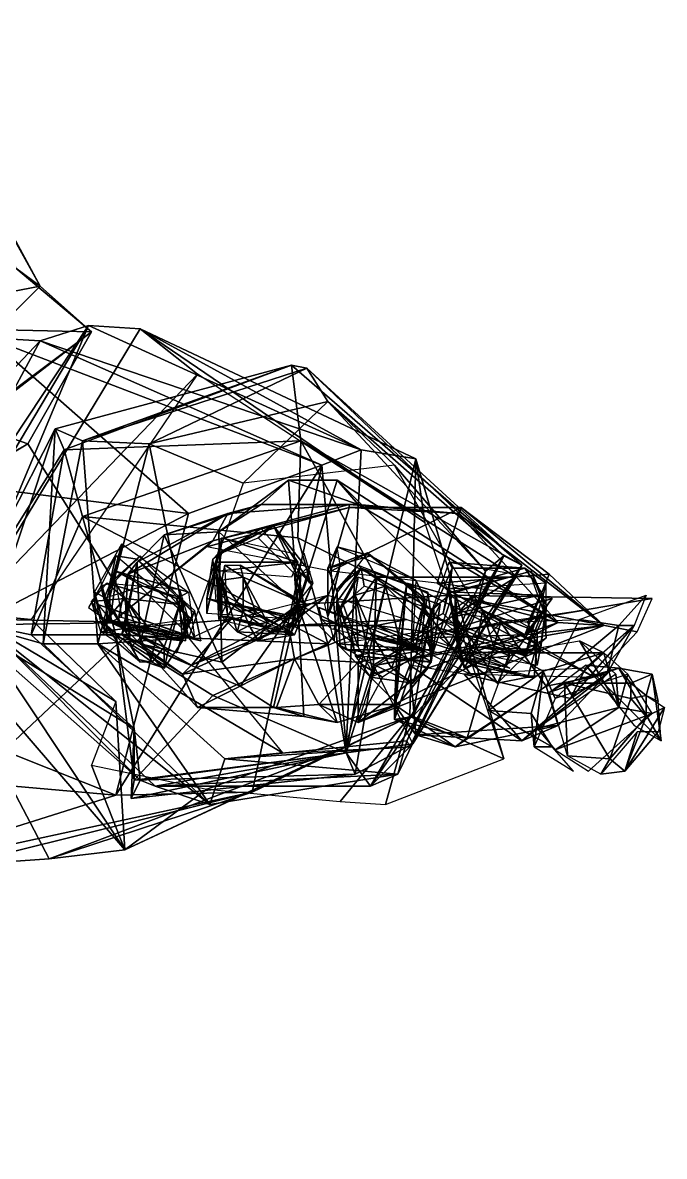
# Model space of a CAD drawing. Extents: x -0.258 to 0.317, y -0.029 to 0.304.
# Drawn here: x 0.2041 to 0.3168, y 0.0942 to 0.2934 of the extents above; entities that cross this region are included whole.
import ezdxf

# ---------------------------------------------------------------- set-up
doc = ezdxf.new("R2010")
doc.units = 0
doc.layers.get('0').update_dxf_attribs({"linetype": 'CONTINUOUS'})

msp = doc.modelspace()

# ---------------------------------------------------------------- meshes
mesh = msp.add_polyface()
corners = [(0.17359, 0.19756, 1.12144), (0.17253, 0.21886, 1.12357), (0.17786, 0.19862, 1.22635), (0.15602, 0.24388, 1.15765), (0.17466, 0.23323, 1.22741), (0.16561, 0.25347, 1.22635), (0.17892, 0.22951, 1.26575), (0.17466, 0.2556, 1.26628), (0.11928, 0.29181, 1.27321), (0.17732, 0.19649, 1.26895), (0.17626, 0.19436, 1.30942), (0.18531, 0.23377, 1.30729), (0.12354, 0.29128, 1.30143), (0.18424, 0.2556, 1.30622), (0.17306, 0.1885, 1.35734), (0.19117, 0.23856, 1.34829), (0.18638, 0.26465, 1.34776), (0.17626, 0.18957, 1.40207), (0.19862, 0.24548, 1.4026), (0.12727, 0.29234, 1.35042), (0.19383, 0.27157, 1.40367), (0.13312, 0.29341, 1.40314), (0.14804, 0.18797, 1.44307), (0.20714, 0.24708, 1.45585), (0.19915, 0.26146, 1.46171), (0.13632, 0.28009, 1.46331), (0.2162, 0.23909, 1.48195), (0.20288, 0.25027, 1.48727), (0.13739, 0.26785, 1.49473), (0.15176, 0.18957, 1.48301), (0.20501, 0.21939, 1.5123), (0.14378, 0.24069, 1.52508), (0.22472, 0.18797, 1.50591), (0.1507, 0.18691, 1.53573)]
mesh.append_faces([[corners[k] for k in face] for face in [(0, 1, 2), (1, 3, 4), (5, 4, 3), (4, 2, 1), (2, 4, 6), (4, 5, 7), (8, 7, 5), (7, 6, 4), (6, 9, 2), (9, 6, 10), (6, 7, 11), (12, 13, 7), (13, 11, 7), (11, 10, 6), (10, 11, 14), (11, 13, 15), (13, 12, 16), (16, 15, 13), (15, 14, 11), (14, 15, 17), (15, 16, 18), (16, 19, 20), (21, 20, 19), (20, 18, 16), (18, 17, 15), (17, 18, 22), (18, 20, 23), (20, 21, 24), (25, 24, 21), (24, 23, 20), (23, 22, 18), (22, 23, 26), (23, 24, 27), (24, 25, 28), (28, 27, 24), (27, 26, 23), (26, 29, 22), (29, 26, 30), (26, 27, 31), (27, 28, 31), (31, 30, 26), (30, 32, 29), (32, 30, 33), (30, 31, 33)]])
mesh = msp.add_polyface()
corners = [(0.20555, 0.1885, 1.1715), (0.22046, 0.17413, 1.17097), (0.19436, 0.18957, 1.25457), (0.2162, 0.16295, 1.20824), (0.22205, 0.14803, 1.2551), (0.23643, 0.15868, 1.21357), (0.25986, 0.15655, 1.21942), (0.27211, 0.17146, 1.27054), (0.26785, 0.15602, 1.18588), (0.28862, 0.16401, 1.18534), (0.27477, 0.20554, 1.19546), (0.27317, 0.21673, 1.27054), (0.23483, 0.23164, 1.19014), (0.22472, 0.23962, 1.26415), (0.18584, 0.1901, 1.33018), (0.26093, 0.16614, 1.35042), (0.26359, 0.21832, 1.35574), (0.21566, 0.24016, 1.3403), (0.20874, 0.14644, 1.33924), (0.19277, 0.14537, 1.41432), (0.24442, 0.15815, 1.43935), (0.25667, 0.21566, 1.43402), (0.20714, 0.23749, 1.41059), (0.17786, 0.18318, 1.40314), (0.16082, 0.1885, 1.42816), (0.17306, 0.14271, 1.46331), (0.22046, 0.15762, 1.50431), (0.19809, 0.23803, 1.45958), (0.23323, 0.20714, 1.50378), (0.13739, 0.19862, 1.4713), (0.14804, 0.16401, 1.50112), (0.17359, 0.17626, 1.52934), (0.17839, 0.21406, 1.52508), (0.1672, 0.23323, 1.49526)]
mesh.append_faces([[corners[k] for k in face] for face in [(0, 1, 2), (1, 3, 4), (3, 5, 4), (5, 6, 7), (6, 8, 7), (8, 9, 7), (9, 10, 11), (10, 12, 13), (12, 0, 2), (2, 13, 12), (13, 11, 10), (11, 7, 9), (7, 4, 5), (4, 2, 1), (2, 4, 14), (4, 7, 15), (7, 11, 15), (11, 13, 16), (13, 2, 17), (14, 17, 2), (17, 16, 13), (16, 15, 11), (15, 18, 4), (18, 14, 4), (14, 18, 19), (18, 15, 20), (15, 16, 21), (16, 17, 22), (17, 14, 23), (23, 22, 17), (22, 21, 16), (21, 20, 15), (20, 19, 18), (19, 23, 14), (23, 19, 24), (19, 20, 25), (20, 21, 26), (21, 22, 27), (22, 23, 24), (24, 27, 22), (27, 28, 21), (28, 26, 21), (26, 25, 20), (25, 24, 19), (24, 25, 29), (25, 26, 30), (26, 28, 31), (28, 27, 32), (27, 24, 29), (29, 33, 27), (33, 32, 27), (32, 31, 28), (31, 30, 26), (30, 29, 25)]])
mesh = msp.add_polyface()
corners = [(0.23749, 0.17519, 1.23859), (0.22365, 0.16028, 1.23274), (0.26093, 0.16507, 1.22475), (0.25773, 0.18424, 1.22581), (0.22046, 0.18584, 1.23433), (0.22365, 0.16934, 1.18747), (0.2146, 0.20661, 1.22209), (0.26625, 0.19596, 1.2157), (0.26252, 0.16135, 1.20984), (0.22312, 0.15709, 1.20771), (0.26572, 0.18052, 1.19067), (0.25241, 0.20288, 1.21889), (0.20555, 0.18584, 1.21303), (0.22472, 0.16028, 1.17363), (0.19277, 0.1885, 1.1731), (0.2114, 0.21832, 1.17895), (0.25294, 0.21992, 1.17789), (0.29075, 0.19596, 1.17949), (0.27264, 0.16667, 1.17629), (0.26093, 0.16507, 1.17469), (0.19809, 0.18691, 1.11346), (0.20981, 0.22205, 1.11505), (0.25134, 0.23323, 1.12144), (0.29181, 0.19809, 1.12304), (0.26519, 0.15922, 1.11772), (0.22738, 0.15922, 1.11505), (0.23696, 0.15602, 1.06074), (0.20768, 0.18424, 1.05861), (0.2146, 0.21992, 1.06021), (0.254, 0.2327, 1.0634), (0.28862, 0.19969, 1.06766), (0.26998, 0.16135, 1.06127), (0.21726, 0.18424, 0.98832), (0.22631, 0.21939, 0.98938), (0.25773, 0.22685, 0.99364), (0.27157, 0.1672, 0.99364), (0.23962, 0.16401, 0.98885), (0.28542, 0.19703, 0.99524), (0.24974, 0.16507, 0.9159), (0.23323, 0.18531, 0.91324), (0.24282, 0.21247, 0.91483), (0.26945, 0.21566, 0.91643), (0.28382, 0.19063, 0.91643), (0.27211, 0.16614, 0.92016)]
mesh.append_faces([[corners[k] for k in face] for face in [(1, 2, 0), (2, 3, 0), (3, 4, 0), (4, 1, 0), (1, 4, 5), (4, 3, 6), (3, 2, 7), (2, 1, 8), (9, 8, 1), (8, 10, 2), (10, 7, 2), (7, 11, 3), (11, 6, 3), (6, 12, 4), (12, 5, 4), (5, 9, 1), (9, 5, 13), (5, 12, 14), (12, 6, 15), (6, 11, 16), (11, 7, 16), (7, 10, 17), (10, 8, 18), (8, 9, 19), (13, 19, 9), (19, 18, 8), (18, 17, 10), (17, 16, 7), (16, 15, 6), (15, 14, 12), (14, 13, 5), (13, 14, 20), (14, 15, 21), (15, 16, 22), (16, 17, 23), (17, 18, 23), (18, 19, 24), (19, 13, 25), (25, 24, 19), (24, 23, 18), (23, 22, 16), (22, 21, 15), (21, 20, 14), (20, 25, 13), (25, 20, 26), (20, 21, 27), (21, 22, 28), (22, 23, 29), (23, 24, 30), (24, 25, 31), (26, 31, 25), (31, 30, 24), (30, 29, 23), (29, 28, 22), (28, 27, 21), (27, 26, 20), (26, 27, 32), (27, 28, 32), (28, 29, 33), (29, 30, 34), (30, 31, 35), (31, 26, 36), (36, 35, 31), (35, 37, 30), (37, 34, 30), (34, 33, 29), (33, 32, 28), (32, 36, 26), (36, 32, 38), (32, 33, 39), (33, 34, 40), (34, 37, 41), (37, 35, 42), (35, 36, 43), (38, 43, 36), (43, 42, 35), (42, 41, 37), (41, 40, 34), (40, 39, 33), (39, 38, 32)]])
mesh = msp.add_polyface()
corners = [(0.25826, 0.19703, 0.79768), (0.23643, 0.20128, 0.81898), (0.26146, 0.20821, 0.81685), (0.23749, 0.20235, 0.81898), (0.26146, 0.20874, 0.84241), (0.24016, 0.20714, 0.84188), (0.24602, 0.20874, 0.8717), (0.26306, 0.20874, 0.87277), (0.25081, 0.213, 0.91111), (0.23856, 0.20395, 0.91537), (0.25933, 0.213, 0.90631), (0.27956, 0.19277, 0.91856), (0.25241, 0.19117, 0.93667), (0.23909, 0.18105, 0.91537), (0.26465, 0.20022, 0.7668), (0.25933, 0.1933, 0.76786), (0.25773, 0.19756, 0.78064), (0.25773, 0.18904, 0.7881), (0.26519, 0.19969, 0.77798), (0.25933, 0.20128, 0.79928), (0.25986, 0.19809, 0.79981), (0.2572, 0.19117, 0.80407), (0.27317, 0.19543, 0.79768), (0.26412, 0.19436, 0.74177), (0.25986, 0.19063, 0.7423), (0.26359, 0.19756, 0.75242), (0.25933, 0.1917, 0.75295), (0.25933, 0.19383, 0.7668), (0.26306, 0.19809, 0.76627), (0.26252, 0.19277, 0.73112), (0.26785, 0.19436, 0.73112), (0.26572, 0.18531, 0.71728), (0.26306, 0.19596, 0.74443), (0.26039, 0.19117, 0.74337), (0.25454, 0.19489, 0.77905), (0.24602, 0.20448, 0.77585), (0.24815, 0.20501, 0.79236), (0.25081, 0.18638, 0.77958), (0.254, 0.19543, 0.77905), (0.25187, 0.18904, 0.79023), (0.25454, 0.19703, 0.79289), (0.23856, 0.20022, 0.78863), (0.254, 0.19756, 0.79289), (0.25241, 0.19596, 0.80727), (0.23643, 0.19223, 0.78863), (0.25241, 0.1885, 0.80407), (0.25294, 0.19649, 0.80993), (0.23909, 0.20022, 0.81046), (0.24548, 0.20288, 0.81206), (0.25134, 0.19596, 0.75295), (0.23856, 0.19703, 0.75455), (0.25241, 0.19862, 0.76627), (0.25241, 0.1885, 0.75402), (0.25187, 0.19649, 0.75295), (0.25347, 0.19117, 0.76733), (0.25241, 0.19703, 0.7668), (0.23803, 0.19862, 0.76573), (0.23909, 0.20288, 0.78171), (0.25134, 0.18638, 0.76573), (0.25507, 0.19489, 0.78331), (0.25347, 0.20022, 0.78277), (0.24921, 0.18744, 0.77798), (0.23856, 0.1933, 0.78064), (0.24016, 0.1917, 0.76893), (0.25134, 0.20022, 0.78064), (0.24708, 0.18797, 0.72899), (0.24495, 0.1901, 0.72793), (0.24282, 0.19596, 0.73964), (0.24282, 0.1901, 0.73059), (0.254, 0.19117, 0.73964), (0.24229, 0.19809, 0.75029), (0.25187, 0.19223, 0.75349), (0.25134, 0.18638, 0.75295)]
mesh.append_faces([[corners[k] for k in face] for face in [(0, 1, 2), (3, 2, 1), (2, 3, 4), (5, 4, 3), (4, 5, 6), (6, 7, 4), (7, 6, 8), (9, 8, 6), (8, 10, 7), (11, 10, 12), (10, 8, 12), (8, 9, 12), (9, 13, 12), (14, 15, 16), (17, 16, 15), (16, 18, 14), (18, 16, 19), (16, 17, 20), (21, 20, 17), (20, 19, 16), (19, 22, 18), (23, 24, 25), (26, 25, 24), (25, 26, 27), (27, 28, 25), (29, 30, 31), (30, 29, 32), (33, 32, 29), (34, 35, 36), (37, 38, 39), (40, 39, 38), (41, 36, 35), (36, 42, 34), (42, 36, 43), (44, 39, 45), (39, 40, 46), (46, 45, 39), (47, 48, 36), (48, 43, 36), (49, 50, 51), (52, 53, 54), (55, 54, 53), (56, 51, 50), (51, 56, 57), (58, 54, 59), (54, 55, 59), (60, 59, 55), (61, 62, 63), (57, 64, 51), (65, 66, 67), (66, 68, 67), (67, 69, 65), (69, 67, 70), (70, 71, 69), (71, 72, 69)]])
mesh = msp.add_polyface()
corners = [(0.2769, 0.19489, 0.80407), (0.25826, 0.19703, 0.79768), (0.28116, 0.20821, 0.81685), (0.27157, 0.1885, 0.79768), (0.27956, 0.18584, 0.79822), (0.26625, 0.18744, 0.83283), (0.26146, 0.20821, 0.81685), (0.2966, 0.19649, 0.82111), (0.28063, 0.20714, 0.84508), (0.26146, 0.20874, 0.84241), (0.26306, 0.20874, 0.87277), (0.2982, 0.18797, 0.87809), (0.25933, 0.213, 0.90631), (0.27956, 0.19277, 0.91856), (0.2753, 0.17999, 0.91963), (0.25241, 0.19117, 0.93667), (0.27584, 0.1901, 0.84561), (0.27903, 0.19277, 0.84614), (0.28009, 0.18638, 0.83336), (0.27157, 0.19489, 0.86957), (0.30459, 0.17839, 0.89247), (0.26998, 0.18531, 0.89939), (0.28276, 0.17892, 0.90685), (0.27903, 0.19383, 0.77266), (0.28009, 0.18744, 0.77425), (0.27797, 0.18957, 0.79023), (0.27956, 0.19756, 0.7881), (0.29234, 0.19756, 0.79183), (0.27743, 0.18691, 0.7881), (0.29234, 0.18211, 0.79023), (0.27477, 0.18957, 0.80674), (0.27903, 0.19862, 0.79928), (0.2753, 0.18797, 0.80461), (0.28009, 0.18957, 0.75349), (0.28116, 0.18105, 0.75349), (0.28009, 0.1933, 0.7636), (0.28063, 0.18318, 0.76414), (0.29501, 0.19277, 0.76467), (0.27903, 0.1933, 0.77479), (0.28063, 0.18371, 0.77532), (0.29341, 0.19703, 0.78011), (0.28009, 0.18904, 0.74337), (0.28489, 0.1901, 0.73911), (0.28382, 0.18371, 0.73165), (0.28329, 0.19277, 0.75242), (0.28116, 0.18211, 0.74816), (0.27956, 0.1901, 0.75455), (0.27743, 0.18531, 0.74869), (0.27424, 0.18318, 0.76999), (0.27477, 0.1917, 0.7684), (0.27317, 0.18371, 0.78384), (0.26465, 0.20022, 0.7668), (0.27477, 0.19223, 0.7849), (0.26519, 0.19969, 0.77798), (0.27264, 0.18478, 0.80567), (0.27317, 0.19543, 0.79768), (0.25613, 0.19063, 0.80407), (0.27584, 0.18105, 0.7439), (0.27637, 0.1901, 0.74337), (0.27584, 0.18904, 0.75508), (0.26412, 0.19436, 0.74177), (0.26359, 0.19756, 0.75242), (0.27584, 0.18318, 0.75721), (0.27424, 0.18638, 0.77319), (0.2753, 0.1933, 0.77106), (0.26306, 0.19809, 0.76627), (0.27051, 0.18424, 0.71887), (0.26572, 0.18531, 0.71728), (0.26785, 0.19436, 0.73112), (0.2753, 0.18691, 0.73378), (0.27584, 0.18105, 0.73698), (0.27743, 0.19117, 0.7439), (0.26306, 0.19596, 0.74443), (0.27637, 0.18478, 0.7471)]
mesh.append_faces([[corners[k] for k in face] for face in [(0, 1, 2), (3, 4, 5), (6, 2, 1), (2, 7, 0), (2, 6, 8), (9, 8, 6), (8, 9, 10), (10, 11, 8), (11, 10, 12), (12, 13, 11), (13, 14, 11), (14, 13, 15), (16, 17, 18), (17, 16, 19), (19, 20, 17), (21, 22, 19), (23, 24, 25), (25, 26, 23), (26, 27, 23), (28, 29, 30), (27, 26, 31), (26, 25, 32), (32, 31, 26), (33, 34, 35), (36, 35, 34), (35, 37, 33), (35, 36, 38), (39, 38, 36), (38, 40, 35), (41, 42, 43), (42, 41, 44), (41, 45, 46), (47, 46, 45), (46, 44, 41), (48, 49, 50), (49, 51, 52), (53, 52, 51), (52, 50, 49), (50, 52, 54), (52, 53, 55), (55, 54, 52), (54, 56, 50), (57, 58, 59), (58, 60, 61), (61, 59, 58), (62, 59, 63), (59, 61, 64), (65, 64, 61), (64, 63, 59), (66, 67, 68), (68, 69, 66), (70, 69, 71), (69, 68, 71), (72, 71, 68), (71, 73, 70)]])
mesh = msp.add_polyface()
corners = [(0.23643, 0.20128, 0.81898), (0.22099, 0.18904, 0.82058), (0.23749, 0.20235, 0.81898), (0.22259, 0.19649, 0.82484), (0.24016, 0.20714, 0.84188), (0.22205, 0.18691, 0.82804), (0.22418, 0.19862, 0.84454), (0.22152, 0.18584, 0.84774), (0.22897, 0.20341, 0.87277), (0.22472, 0.18424, 0.87756), (0.24602, 0.20874, 0.8717), (0.23856, 0.20395, 0.91537), (0.23909, 0.18105, 0.91537), (0.24602, 0.20448, 0.77585), (0.23749, 0.19915, 0.77479), (0.23856, 0.20022, 0.78863), (0.23803, 0.1917, 0.77692), (0.23643, 0.19223, 0.78863), (0.25187, 0.18904, 0.79023), (0.24815, 0.20501, 0.79236), (0.23909, 0.20022, 0.81046), (0.23643, 0.18957, 0.80514), (0.23856, 0.19703, 0.75455), (0.23856, 0.1885, 0.75295), (0.23803, 0.19862, 0.76573), (0.24016, 0.1917, 0.76893), (0.23856, 0.1933, 0.78064), (0.23909, 0.20288, 0.78171), (0.24282, 0.1901, 0.73059), (0.24176, 0.18638, 0.72899), (0.23909, 0.19543, 0.73964), (0.24282, 0.19596, 0.73964), (0.23962, 0.19809, 0.75295), (0.23909, 0.18904, 0.7423), (0.24016, 0.18904, 0.75349), (0.24229, 0.19809, 0.75029), (0.23377, 0.1885, 0.79076), (0.22046, 0.19969, 0.79236), (0.22418, 0.19915, 0.79768), (0.21779, 0.19436, 0.79289), (0.21939, 0.19489, 0.80354), (0.21566, 0.19063, 0.79609), (0.21939, 0.18797, 0.80727), (0.2343, 0.1901, 0.79875), (0.2343, 0.18957, 0.8094), (0.22472, 0.19969, 0.811), (0.22046, 0.19543, 0.81685), (0.22152, 0.18904, 0.81792), (0.23217, 0.19223, 0.77425), (0.22525, 0.19436, 0.76893), (0.23111, 0.19223, 0.78544), (0.21832, 0.19223, 0.77053), (0.22046, 0.19703, 0.78703), (0.21886, 0.19223, 0.78171), (0.23323, 0.1933, 0.79449), (0.22152, 0.20182, 0.79183), (0.21886, 0.18584, 0.78331), (0.21673, 0.1933, 0.79502), (0.2343, 0.18531, 0.79342), (0.23164, 0.19117, 0.76094), (0.22205, 0.19223, 0.75934), (0.21886, 0.19489, 0.77212), (0.21832, 0.18797, 0.7636), (0.2162, 0.1917, 0.77053), (0.23164, 0.19383, 0.77425), (0.23323, 0.1885, 0.77372)]
mesh.append_faces([[corners[k] for k in face] for face in [(0, 1, 2), (3, 2, 1), (2, 3, 4), (3, 5, 6), (7, 6, 5), (6, 4, 3), (4, 6, 8), (9, 8, 6), (8, 10, 4), (10, 8, 11), (12, 11, 8), (13, 14, 15), (14, 16, 17), (18, 17, 16), (17, 15, 14), (19, 15, 20), (15, 17, 21), (21, 20, 15), (22, 23, 24), (25, 24, 23), (24, 25, 26), (26, 27, 24), (28, 29, 30), (30, 31, 28), (31, 30, 32), (30, 33, 34), (34, 32, 30), (32, 35, 31), (36, 37, 38), (37, 39, 40), (39, 41, 42), (42, 40, 39), (40, 38, 37), (38, 43, 36), (43, 38, 44), (38, 40, 45), (40, 42, 46), (47, 46, 42), (46, 45, 40), (45, 44, 38), (48, 49, 50), (49, 51, 52), (53, 52, 51), (52, 50, 49), (50, 52, 54), (52, 53, 55), (53, 56, 57), (57, 55, 53), (55, 54, 52), (54, 58, 50), (59, 60, 61), (60, 62, 63), (63, 61, 60), (61, 64, 59), (64, 65, 59)]])
mesh = msp.add_polyface()
corners = [(0.28915, 0.18052, 0.80248), (0.29714, 0.19223, 0.80301), (0.27477, 0.18531, 0.83602), (0.2769, 0.19489, 0.80407), (0.29234, 0.18584, 0.82857), (0.2966, 0.19649, 0.82111), (0.30619, 0.18744, 0.85892), (0.28116, 0.20821, 0.81685), (0.28063, 0.20714, 0.84508), (0.26625, 0.18052, 0.85679), (0.2982, 0.18797, 0.87809), (0.26306, 0.1704, 0.88075), (0.30246, 0.1901, 0.83123), (0.28808, 0.18797, 0.83709), (0.28009, 0.18638, 0.83336), (0.30193, 0.1885, 0.83123), (0.29607, 0.17679, 0.84561), (0.31364, 0.19277, 0.8488), (0.30885, 0.18744, 0.84561), (0.31471, 0.19223, 0.84827), (0.27903, 0.19277, 0.84614), (0.30672, 0.17892, 0.86478), (0.31151, 0.18744, 0.87064), (0.31205, 0.18638, 0.87064), (0.30459, 0.17839, 0.89247), (0.30033, 0.17466, 0.88927), (0.30299, 0.17999, 0.89353), (0.30619, 0.18265, 0.8291), (0.29554, 0.17945, 0.82431), (0.28968, 0.18265, 0.83336), (0.30193, 0.18478, 0.84241), (0.29234, 0.18318, 0.77585), (0.29607, 0.18531, 0.77532), (0.29234, 0.18211, 0.79023), (0.29607, 0.19489, 0.77585), (0.29554, 0.19277, 0.79023), (0.27903, 0.19383, 0.77266), (0.29234, 0.19756, 0.79183), (0.27743, 0.18691, 0.7881), (0.29554, 0.1901, 0.80727), (0.29341, 0.19596, 0.80301), (0.27903, 0.19862, 0.79928), (0.29128, 0.18371, 0.8062), (0.28329, 0.18265, 0.75668), (0.29447, 0.18052, 0.75402), (0.29501, 0.18318, 0.76786), (0.29394, 0.18531, 0.75242), (0.29288, 0.18797, 0.75136), (0.29607, 0.1901, 0.76627), (0.28009, 0.18957, 0.75349), (0.29501, 0.19277, 0.76467), (0.28276, 0.18371, 0.76733), (0.29501, 0.18265, 0.77692), (0.29607, 0.19117, 0.77692), (0.28009, 0.1933, 0.7636), (0.29341, 0.19703, 0.78011), (0.28702, 0.18318, 0.73006), (0.28968, 0.18211, 0.73112), (0.28489, 0.18158, 0.72952), (0.28755, 0.17732, 0.73112), (0.29447, 0.18424, 0.74124), (0.28489, 0.1901, 0.73911), (0.29447, 0.18638, 0.75508), (0.28329, 0.19277, 0.75242), (0.29394, 0.17839, 0.75668)]
mesh.append_faces([[corners[k] for k in face] for face in [(0, 1, 2), (1, 3, 4), (5, 4, 3), (4, 2, 1), (4, 5, 6), (5, 7, 6), (8, 6, 7), (6, 9, 4), (6, 8, 10), (10, 11, 6), (12, 13, 14), (13, 15, 16), (17, 18, 15), (18, 16, 15), (14, 19, 12), (19, 14, 20), (16, 18, 21), (18, 17, 22), (22, 21, 18), (20, 23, 19), (23, 20, 24), (21, 22, 25), (26, 25, 22), (27, 28, 29), (29, 30, 27), (31, 32, 33), (32, 34, 35), (34, 36, 37), (37, 35, 34), (35, 33, 32), (33, 38, 31), (33, 35, 39), (35, 37, 40), (41, 40, 37), (40, 39, 35), (39, 42, 33), (43, 44, 45), (44, 46, 45), (46, 47, 48), (47, 49, 50), (50, 48, 47), (48, 45, 46), (51, 45, 52), (45, 48, 53), (48, 50, 53), (50, 54, 55), (55, 53, 50), (53, 52, 45), (56, 57, 58), (57, 59, 58), (59, 57, 60), (57, 56, 61), (61, 60, 57), (60, 61, 62), (63, 62, 61), (62, 64, 60)]])
mesh = msp.add_polyface()
corners = [(0.22099, 0.18904, 0.82058), (0.23377, 0.18531, 0.81046), (0.22259, 0.19649, 0.82484), (0.24069, 0.1885, 0.80354), (0.22205, 0.18691, 0.82804), (0.23377, 0.18052, 0.83176), (0.22152, 0.18584, 0.84774), (0.25081, 0.18744, 0.83443), (0.23217, 0.17892, 0.8488), (0.22418, 0.19862, 0.84454), (0.22472, 0.18424, 0.87756), (0.25187, 0.18158, 0.85253), (0.23483, 0.17306, 0.87809), (0.22897, 0.20341, 0.87277), (0.23909, 0.18105, 0.91537), (0.24229, 0.17679, 0.91643), (0.24815, 0.17306, 0.91377), (0.25241, 0.1885, 0.80407), (0.23643, 0.18957, 0.80514), (0.23643, 0.19223, 0.78863), (0.23909, 0.18904, 0.7423), (0.23909, 0.19543, 0.73964), (0.24176, 0.18638, 0.72899), (0.21832, 0.1885, 0.79342), (0.23111, 0.18265, 0.79129), (0.21886, 0.1885, 0.80461), (0.23377, 0.1885, 0.79076), (0.2343, 0.1901, 0.79875), (0.23217, 0.18584, 0.79928), (0.23537, 0.18478, 0.81526), (0.2343, 0.18957, 0.8094), (0.22046, 0.1901, 0.81792), (0.22152, 0.18797, 0.77212), (0.2327, 0.18478, 0.77372), (0.21992, 0.18797, 0.78331), (0.23217, 0.19223, 0.77425), (0.2327, 0.18584, 0.7849), (0.21832, 0.19223, 0.77053), (0.22312, 0.18478, 0.77372), (0.21886, 0.19223, 0.78171), (0.21886, 0.18584, 0.78331), (0.23111, 0.19223, 0.78544), (0.21726, 0.19117, 0.79289), (0.2343, 0.18531, 0.79342), (0.21779, 0.18797, 0.79396), (0.21673, 0.1933, 0.79502), (0.22472, 0.18105, 0.75242), (0.22312, 0.18371, 0.75136), (0.22685, 0.18105, 0.74976), (0.22472, 0.18531, 0.75082), (0.22897, 0.18371, 0.74923), (0.22897, 0.17999, 0.75349), (0.22418, 0.18158, 0.75242), (0.22205, 0.18691, 0.76467), (0.23164, 0.19117, 0.76094), (0.22205, 0.19223, 0.75934), (0.21832, 0.18797, 0.7636), (0.22099, 0.18424, 0.76254), (0.23217, 0.18478, 0.7636), (0.21779, 0.18638, 0.77266), (0.23323, 0.1885, 0.77372), (0.2162, 0.1917, 0.77053)]
mesh.append_faces([[corners[k] for k in face] for face in [(0, 1, 2), (1, 3, 4), (5, 4, 3), (4, 2, 1), (4, 5, 6), (5, 7, 8), (8, 6, 5), (9, 6, 10), (6, 8, 10), (8, 11, 12), (12, 10, 8), (13, 10, 14), (10, 12, 15), (16, 15, 12), (15, 14, 10), (17, 18, 19), (20, 21, 22), (23, 24, 25), (24, 26, 27), (27, 28, 24), (28, 25, 24), (25, 28, 29), (28, 27, 29), (30, 29, 27), (29, 31, 25), (32, 33, 34), (33, 35, 36), (37, 38, 39), (40, 39, 38), (41, 36, 35), (36, 34, 33), (34, 36, 42), (36, 41, 43), (44, 45, 40), (43, 42, 36), (46, 47, 48), (47, 49, 48), (49, 50, 48), (50, 51, 48), (51, 52, 48), (52, 51, 53), (51, 50, 54), (50, 49, 55), (49, 47, 55), (47, 46, 56), (57, 56, 46), (56, 55, 47), (55, 54, 50), (54, 58, 51), (58, 53, 51), (53, 58, 59), (58, 54, 60), (56, 57, 59), (59, 61, 56), (60, 59, 58)]])
mesh = msp.add_polyface()
corners = [(0.14963, 0.14218, 1.17576), (0.18105, 0.17519, 1.11878), (0.15709, 0.13738, 1.22475), (0.17359, 0.19756, 1.12144), (0.17786, 0.19862, 1.22635), (0.17306, 0.1672, 1.22848), (0.12461, 0.10331, 1.22581), (0.16082, 0.13579, 1.27001), (0.172, 0.16401, 1.26841), (0.17732, 0.19649, 1.26895), (0.16295, 0.13153, 1.31208), (0.17093, 0.16241, 1.30942), (0.17626, 0.19436, 1.30942), (0.13526, 0.08786, 1.31953), (0.13685, 0.08413, 1.36906), (0.17306, 0.15602, 1.35787), (0.17306, 0.1885, 1.35734), (0.18265, 0.12035, 1.41964), (0.17626, 0.18957, 1.40207), (0.18797, 0.13738, 1.41805), (0.13792, 0.09745, 1.42497), (0.18584, 0.1262, 1.45958), (0.19809, 0.13312, 1.45745), (0.14804, 0.18797, 1.44307), (0.13632, 0.11502, 1.45479), (0.18691, 0.13099, 1.48088), (0.20235, 0.13632, 1.47875), (0.15176, 0.18957, 1.48301), (0.14111, 0.1294, 1.47449), (0.14484, 0.1491, 1.50165), (0.18957, 0.15496, 1.50857), (0.22472, 0.18797, 1.50591), (0.1507, 0.18691, 1.53573), (0.08627, 0.14058, 1.51816)]
mesh.append_faces([[corners[k] for k in face] for face in [(0, 1, 2), (1, 3, 4), (4, 5, 1), (5, 2, 1), (2, 6, 0), (6, 2, 7), (2, 5, 8), (5, 4, 9), (9, 8, 5), (8, 7, 2), (7, 8, 10), (8, 9, 11), (12, 11, 9), (11, 10, 8), (10, 13, 7), (13, 10, 14), (10, 11, 15), (11, 12, 16), (16, 15, 11), (15, 14, 10), (14, 15, 17), (15, 16, 18), (18, 19, 15), (19, 17, 15), (17, 20, 14), (20, 17, 21), (17, 19, 22), (19, 18, 23), (23, 22, 19), (22, 21, 17), (21, 24, 20), (24, 21, 25), (21, 22, 26), (22, 23, 27), (27, 26, 22), (26, 25, 21), (25, 28, 24), (28, 25, 29), (25, 26, 30), (26, 27, 30), (31, 30, 27), (30, 29, 25), (30, 31, 32), (32, 33, 30)]])
mesh = msp.add_polyface()
corners = [(0.24069, 0.1885, 0.80354), (0.25773, 0.19277, 0.79715), (0.23377, 0.18052, 0.83176), (0.27157, 0.1885, 0.79768), (0.25081, 0.18744, 0.83443), (0.26625, 0.18744, 0.83283), (0.25187, 0.18158, 0.85253), (0.26306, 0.18105, 0.85519), (0.23217, 0.17892, 0.8488), (0.25613, 0.17359, 0.88075), (0.26732, 0.17839, 0.85626), (0.26306, 0.1704, 0.88075), (0.24868, 0.17306, 0.87969), (0.23483, 0.17306, 0.87809), (0.25347, 0.17146, 0.91483), (0.25933, 0.1704, 0.9159), (0.26998, 0.17359, 0.91963), (0.24815, 0.17306, 0.91377), (0.2753, 0.17999, 0.91963), (0.25241, 0.19117, 0.93667), (0.23909, 0.18105, 0.91537), (0.24229, 0.17679, 0.91643), (0.25826, 0.18691, 0.76946), (0.27424, 0.18318, 0.76999), (0.25667, 0.1885, 0.78544), (0.25933, 0.1933, 0.76786), (0.2588, 0.18478, 0.77266), (0.25773, 0.18904, 0.7881), (0.27317, 0.18371, 0.78384), (0.25613, 0.19063, 0.80407), (0.25986, 0.19063, 0.7423), (0.26252, 0.18265, 0.74603), (0.25933, 0.1917, 0.75295), (0.26093, 0.18318, 0.75349), (0.26146, 0.18318, 0.75402), (0.27584, 0.18318, 0.75721), (0.25933, 0.18424, 0.77053), (0.25986, 0.18371, 0.76786), (0.25933, 0.19383, 0.7668), (0.26572, 0.18531, 0.71728), (0.26572, 0.17892, 0.72047), (0.26252, 0.19277, 0.73112), (0.26306, 0.18371, 0.73538), (0.26039, 0.19117, 0.74337), (0.2588, 0.18691, 0.73272), (0.23803, 0.1917, 0.77692), (0.25081, 0.18638, 0.77958), (0.25187, 0.18904, 0.79023), (0.23856, 0.1885, 0.75295), (0.24761, 0.18638, 0.75295), (0.24016, 0.1917, 0.76893), (0.25241, 0.1885, 0.75402), (0.25134, 0.18638, 0.76573), (0.25347, 0.19117, 0.76733), (0.24921, 0.18744, 0.77798), (0.25507, 0.19489, 0.78331), (0.24176, 0.18638, 0.72899), (0.24282, 0.1901, 0.73059), (0.24388, 0.18744, 0.72899), (0.24495, 0.1901, 0.72793), (0.24708, 0.18797, 0.72899), (0.24548, 0.18478, 0.73006), (0.25187, 0.18584, 0.74177), (0.254, 0.19117, 0.73964), (0.23909, 0.18904, 0.7423), (0.24016, 0.18904, 0.75349), (0.25134, 0.18638, 0.75295)]
mesh.append_faces([[corners[k] for k in face] for face in [(0, 1, 2), (1, 3, 4), (5, 4, 3), (4, 2, 1), (4, 5, 6), (7, 6, 5), (6, 8, 4), (6, 7, 9), (7, 10, 11), (11, 9, 7), (9, 12, 6), (12, 13, 6), (13, 12, 14), (12, 9, 15), (9, 11, 16), (16, 15, 9), (15, 14, 12), (14, 17, 13), (16, 18, 19), (20, 21, 19), (21, 17, 19), (17, 14, 19), (14, 15, 19), (15, 16, 19), (22, 23, 24), (25, 26, 27), (24, 28, 29), (30, 31, 32), (33, 32, 31), (34, 35, 36), (32, 33, 37), (37, 38, 32), (39, 40, 41), (42, 41, 40), (41, 42, 43), (44, 43, 42), (45, 46, 47), (48, 49, 50), (49, 51, 52), (53, 52, 51), (52, 50, 49), (50, 52, 54), (55, 54, 52), (56, 57, 58), (57, 59, 58), (59, 60, 58), (60, 61, 58), (61, 56, 58), (56, 61, 62), (61, 60, 63), (63, 62, 61), (62, 64, 56), (64, 62, 65), (62, 63, 66), (66, 65, 62)]])
mesh = msp.add_polyface()
corners = [(0.27956, 0.18584, 0.79822), (0.28968, 0.17999, 0.80248), (0.26625, 0.18744, 0.83283), (0.27477, 0.18318, 0.83815), (0.27477, 0.18531, 0.83602), (0.29234, 0.18584, 0.82857), (0.26625, 0.18052, 0.85679), (0.26306, 0.18105, 0.85519), (0.26732, 0.17839, 0.85626), (0.30619, 0.18744, 0.85892), (0.26306, 0.1704, 0.88075), (0.2982, 0.18797, 0.87809), (0.2753, 0.17999, 0.91963), (0.26998, 0.17359, 0.91963), (0.28222, 0.16774, 0.84241), (0.27264, 0.17146, 0.83922), (0.28808, 0.18797, 0.83709), (0.28009, 0.18638, 0.83336), (0.27584, 0.1901, 0.84561), (0.26945, 0.17093, 0.84667), (0.29607, 0.17679, 0.84561), (0.28009, 0.16614, 0.84667), (0.27157, 0.19489, 0.86957), (0.26945, 0.17359, 0.86904), (0.2982, 0.16987, 0.85573), (0.27317, 0.16827, 0.87117), (0.30459, 0.17839, 0.89247), (0.28276, 0.17892, 0.90685), (0.26998, 0.18531, 0.89939), (0.27211, 0.18052, 0.90099), (0.29181, 0.1672, 0.88342), (0.28169, 0.17892, 0.90685), (0.28009, 0.18638, 0.77745), (0.29234, 0.18318, 0.77585), (0.27743, 0.18691, 0.7881), (0.29128, 0.18371, 0.8062), (0.27477, 0.18957, 0.80674), (0.29234, 0.18211, 0.79023), (0.29501, 0.18318, 0.76786), (0.28276, 0.18371, 0.76733), (0.28329, 0.18265, 0.75668), (0.29501, 0.18265, 0.77692), (0.28116, 0.18265, 0.77585), (0.28169, 0.17999, 0.73165), (0.28382, 0.18371, 0.73165), (0.28489, 0.18158, 0.72952), (0.28702, 0.18318, 0.73006), (0.28755, 0.17732, 0.73112), (0.28169, 0.18158, 0.73112), (0.28489, 0.1901, 0.73911), (0.28009, 0.18904, 0.74337), (0.28116, 0.18211, 0.74816), (0.29288, 0.17839, 0.74497), (0.28329, 0.18052, 0.74656), (0.28116, 0.18158, 0.75402), (0.27317, 0.18371, 0.78384), (0.25667, 0.1885, 0.78544), (0.27424, 0.18318, 0.76999), (0.26306, 0.18211, 0.74603), (0.27584, 0.18105, 0.7439), (0.26146, 0.18318, 0.75402), (0.27584, 0.18904, 0.75508), (0.27584, 0.18318, 0.75721), (0.27424, 0.18638, 0.77319), (0.25933, 0.18424, 0.77053), (0.26572, 0.17892, 0.72047), (0.26572, 0.18531, 0.71728), (0.26891, 0.17999, 0.71781), (0.27051, 0.18424, 0.71887), (0.27424, 0.18211, 0.72047), (0.27264, 0.17732, 0.7226), (0.26519, 0.17839, 0.72047), (0.26252, 0.18211, 0.73325), (0.27584, 0.18105, 0.73698), (0.2753, 0.18691, 0.73378), (0.27637, 0.18478, 0.7471), (0.26199, 0.18531, 0.74656)]
mesh.append_faces([[corners[k] for k in face] for face in [(0, 1, 2), (3, 2, 1), (4, 5, 6), (2, 3, 7), (8, 7, 3), (6, 9, 10), (10, 11, 12), (12, 13, 10), (14, 15, 16), (15, 17, 16), (17, 15, 18), (15, 14, 19), (14, 20, 21), (21, 19, 14), (19, 18, 15), (18, 19, 22), (19, 21, 23), (21, 24, 25), (25, 23, 21), (23, 22, 19), (26, 22, 27), (22, 23, 28), (23, 25, 29), (25, 30, 29), (31, 29, 30), (29, 28, 23), (32, 33, 34), (35, 36, 37), (38, 39, 40), (41, 42, 39), (43, 44, 45), (44, 46, 45), (47, 48, 45), (46, 44, 49), (44, 43, 50), (51, 50, 43), (52, 53, 48), (53, 52, 54), (55, 56, 57), (58, 59, 60), (61, 62, 59), (62, 60, 59), (63, 64, 62), (65, 66, 67), (66, 68, 67), (68, 69, 67), (69, 70, 67), (70, 71, 67), (71, 70, 72), (70, 69, 73), (69, 68, 74), (74, 73, 69), (73, 72, 70), (72, 73, 75), (75, 76, 72)]])
mesh = msp.add_polyface()
corners = [(0.29607, 0.17679, 0.84561), (0.28222, 0.16774, 0.84241), (0.28808, 0.18797, 0.83709), (0.30672, 0.17892, 0.86478), (0.2982, 0.16987, 0.85573), (0.28009, 0.16614, 0.84667), (0.29181, 0.1672, 0.88342), (0.30033, 0.17466, 0.88927), (0.27317, 0.16827, 0.87117), (0.28169, 0.17892, 0.90685), (0.30299, 0.17999, 0.89353), (0.30353, 0.16188, 0.82218), (0.31471, 0.172, 0.82378), (0.29767, 0.16561, 0.8307), (0.31045, 0.17892, 0.81845), (0.30885, 0.17306, 0.83549), (0.29767, 0.17466, 0.81419), (0.30619, 0.18265, 0.8291), (0.29394, 0.16614, 0.81739), (0.29554, 0.17945, 0.82431), (0.30086, 0.16188, 0.82431), (0.29714, 0.16614, 0.83389), (0.29341, 0.172, 0.82591), (0.29447, 0.16934, 0.84614), (0.30193, 0.18478, 0.84241), (0.28595, 0.17253, 0.83656), (0.29234, 0.1688, 0.84614), (0.28968, 0.18265, 0.83336), (0.30832, 0.17892, 0.85093), (0.31684, 0.17306, 0.79396), (0.31364, 0.17146, 0.79236), (0.31364, 0.17519, 0.79183), (0.31098, 0.17466, 0.79342), (0.31098, 0.17732, 0.79289), (0.31471, 0.17892, 0.79449), (0.31577, 0.17413, 0.79342), (0.31631, 0.1672, 0.81313), (0.30885, 0.17999, 0.81259), (0.29927, 0.17732, 0.81046), (0.30725, 0.16401, 0.81153), (0.30992, 0.16188, 0.8078), (0.31577, 0.1688, 0.8094), (0.30299, 0.18052, 0.82431), (0.2966, 0.17572, 0.82165), (0.2998, 0.16454, 0.82271), (0.30566, 0.16135, 0.82378), (0.31205, 0.1688, 0.82591), (0.31151, 0.16987, 0.82537), (0.28169, 0.18158, 0.73112), (0.28755, 0.17732, 0.73112), (0.29288, 0.17839, 0.74497), (0.29447, 0.18424, 0.74124), (0.29394, 0.17839, 0.75668), (0.28116, 0.18158, 0.75402)]
mesh.append_faces([[corners[k] for k in face] for face in [(0, 1, 2), (3, 4, 0), (4, 5, 0), (4, 3, 6), (7, 6, 3), (6, 8, 4), (6, 7, 9), (7, 10, 9), (11, 12, 13), (12, 14, 15), (14, 16, 17), (16, 18, 19), (18, 20, 21), (21, 22, 18), (22, 19, 18), (19, 17, 16), (17, 15, 14), (15, 13, 12), (13, 15, 23), (15, 17, 24), (19, 22, 25), (22, 21, 25), (26, 25, 21), (25, 27, 19), (24, 28, 15), (28, 23, 15), (29, 30, 31), (30, 32, 31), (32, 33, 31), (33, 34, 31), (34, 35, 31), (35, 34, 36), (34, 33, 37), (33, 32, 38), (32, 30, 39), (30, 29, 40), (41, 40, 29), (40, 39, 30), (39, 38, 32), (38, 37, 33), (37, 36, 34), (36, 37, 42), (37, 38, 43), (38, 39, 44), (39, 40, 45), (40, 41, 46), (46, 45, 40), (45, 44, 39), (44, 43, 38), (43, 42, 37), (42, 47, 36), (48, 49, 50), (51, 50, 49), (50, 51, 52), (52, 53, 50)]])

doc.saveas('drawing.dxf')
